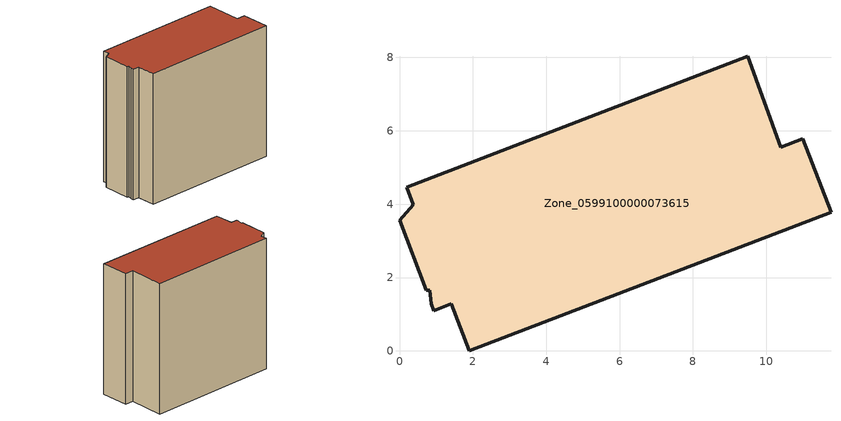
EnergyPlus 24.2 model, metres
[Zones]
Zone_0599100000073615
 floor ground (C_G): 1.41,1.28 0.94,1.1 0.87,1.28 0.83,1.65 0.73,1.65 0,3.57 0.38,3.99 0.2,4.47 9.49,8.04 10.4,5.55 11,5.78 11.77,3.78 1.9,0 z0
 wall outside (C_F): 10.4,5.55 9.49,8.04 0.2,4.47 0.38,3.99 0,3.57 0.73,1.65 0.83,1.65 0.87,1.28 0.94,1.1 1.41,1.28 1.9,0 11.77,3.78 11,5.78 10.4,5.55 z0:9.74
 roof outside (C_R): 11.77,3.78 11,5.78 10.4,5.55 9.49,8.04 0.2,4.47 0.38,3.99 0,3.57 0.73,1.65 0.83,1.65 0.87,1.28 0.94,1.1 1.41,1.28 1.9,0 z9.74
[BUILDING]
Pand.0599100000073615: North Axis=0; Terrain=City; Loads Convergence Tolerance Value=0.04; Temperature Convergence Tolerance Value=0.4; Solar Distribution=FullExterior; Maximum Number of Warmup Days=25; Minimum Number of Warmup Days=1
[Site:Location]
Rotterdam.The.Hague.AP_ZH_NLD Design_Conditions: Latitude=51.96; Longitude=4.45; Time Zone=1; Elevation=-4.5
[SITE:GROUNDTEMPERATURE:BUILDINGSURFACE]
18, 18, 18, 18, 18, 18, 18, 18, 18, 18, 18, 18
[MATERIAL] Thermal Absorptance=0.9; Solar Absorptance=0.7; Visible Absorptance=0.7
Name | Roughness | Thickness | Conductivity | Density | Specific Heat
G.TI.1946 | MediumSmooth | 0.15 | 1 | 540 | 1210
F.TI.1946 | Rough | 0.3 | 0.857143 | 1920 | 840
R.TI.1946 | MediumRough | 0.2 | 0.1 | 1500 | 1000
[CONSTRUCTION]
C_G: G.TI.1946
C_F: F.TI.1946
C_R: R.TI.1946
[ZONE]
Zone_0599100000073615: Type=1; Multiplier=1; Ceiling Height=Autocalculate; Volume=Autocalculate; Floor Area=autocalculate; Part of Total Floor Area=Yes
[ZONEINFILTRATION:DESIGNFLOWRATE]
Infil_Zone_0599100000073615: Zone or ZoneList or Space or SpaceList=Zone_0599100000073615; Schedule=AlwaysOn; Design Flow Rate Calculation Method=Flow/Area; Flow Rate per Floor Area=0.003; Constant Term Coefficient=1; Temperature Term Coefficient=0; Velocity Term Coefficient=0; Velocity Squared Term Coefficient=0
[HVACTEMPLATE:ZONE:IDEALLOADSAIRSYSTEM]
Zone_0599100000073615: Maximum Heating Supply Air Temperature=50; Minimum Cooling Supply Air Temperature=13; Maximum Heating Supply Air Humidity Ratio=0.0156; Minimum Cooling Supply Air Humidity Ratio=0.0077; Heating Limit=NoLimit; Cooling Limit=NoLimit; Dehumidification Control Type=ConstantSensibleHeatRatio; Cooling Sensible Heat Ratio=0.7; Dehumidification Setpoint=60; Humidification Control Type=None; Humidification Setpoint=30; Outdoor Air Method=None; Outdoor Air Flow Rate per Person=0.00944; Outdoor Air Flow Rate per Zone Floor Area=0; Outdoor Air Flow Rate per Zone=0; Demand Controlled Ventilation Type=None; Outdoor Air Economizer Type=NoEconomizer; Heat Recovery Type=None; Sensible Heat Recovery Effectiveness=0.7; Latent Heat Recovery Effectiveness=0.65
[ZONECONTROL:THERMOSTAT]
ThermostatControl_Zone_0599100000073615: Zone or ZoneList=Zone_0599100000073615; Control Type Schedule=DualSetpointControlType; Control 1=Thermostat_Zone_0599100000073615; Temperature Difference Between Cutout And Setpoint=0
[THERMOSTATSETPOINT:DUALSETPOINT]
Thermostat_Zone_0599100000073615: Heating Setpoint Temperature Schedule=HeatingSetpoint_Zone_0599100000073615; Cooling Setpoint Temperature Schedule=CoolingSetpoint_Zone_0599100000073615
[SCHEDULE:COMPACT]
HeatingSetpoint_Zone_0599100000073615: Through: 12/31, For: AllDays, Until: 24:00, 21
CoolingSetpoint_Zone_0599100000073615: Through: 12/31, For: AllDays, Until: 24:00, 24
DualSetpointControlType: Through: 12/31, For: AllDays, Until: 24:00, 4
AlwaysOn: Through: 12/31, For: AllDays, Until: 24:00, 1
